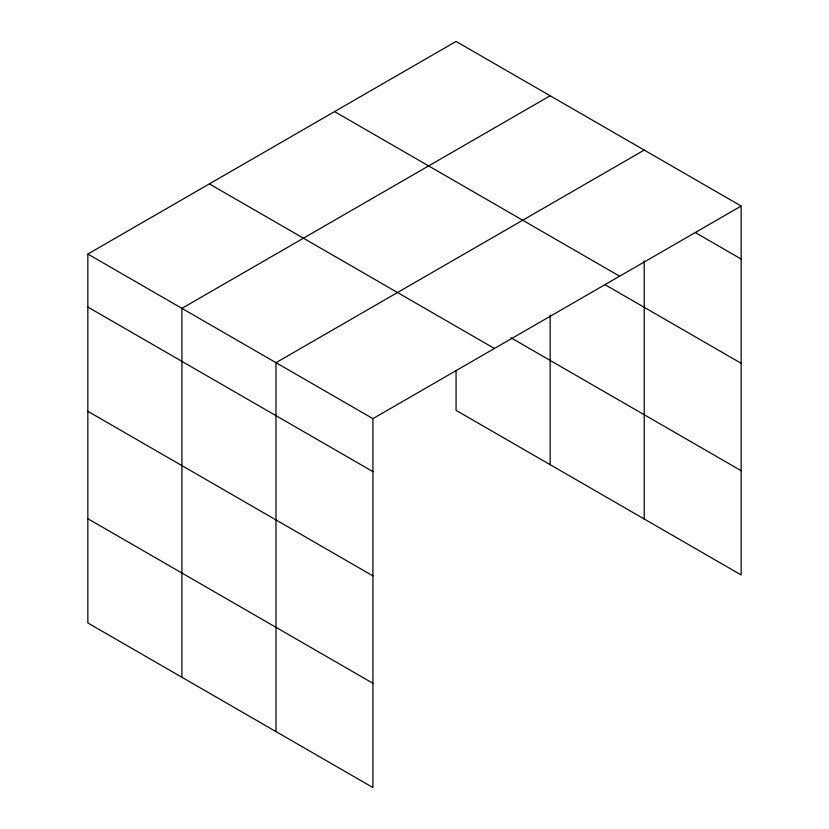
<?xml version="1.0" encoding="UTF-8"?>
<svg xmlns="http://www.w3.org/2000/svg" width="829" height="829" viewBox="0 0 829 829"><rect width="100%" height="100%" fill="white"/><g stroke="black" fill="none" stroke-linecap="round" stroke-linejoin="round"><path stroke-width="1.24" d="M87.843 254.047L372.926 418.635L372.926 787.55L87.843 622.962L87.843 254.047L456.074 41.45L741.157 206.038L741.157 574.953L456.074 410.365L456.074 370.47M550.155 95.76L181.924 308.357L181.924 677.272M644.226 150.08L275.995 362.677L275.995 731.592M372.926 418.635L741.157 206.038M695.479 232.659L741.157 259.031M334.564 111.604L619.636 276.192M605.025 284.699L741.157 363.289M510.954 337.797L741.157 470.696M209.364 183.893L494.436 348.481M87.843 307.041L372.926 471.628M87.843 411.298L372.926 575.886M87.843 518.705L372.926 683.293M644.226 260.99L644.226 518.995M550.155 315.134L550.155 464.675"/></g></svg>
